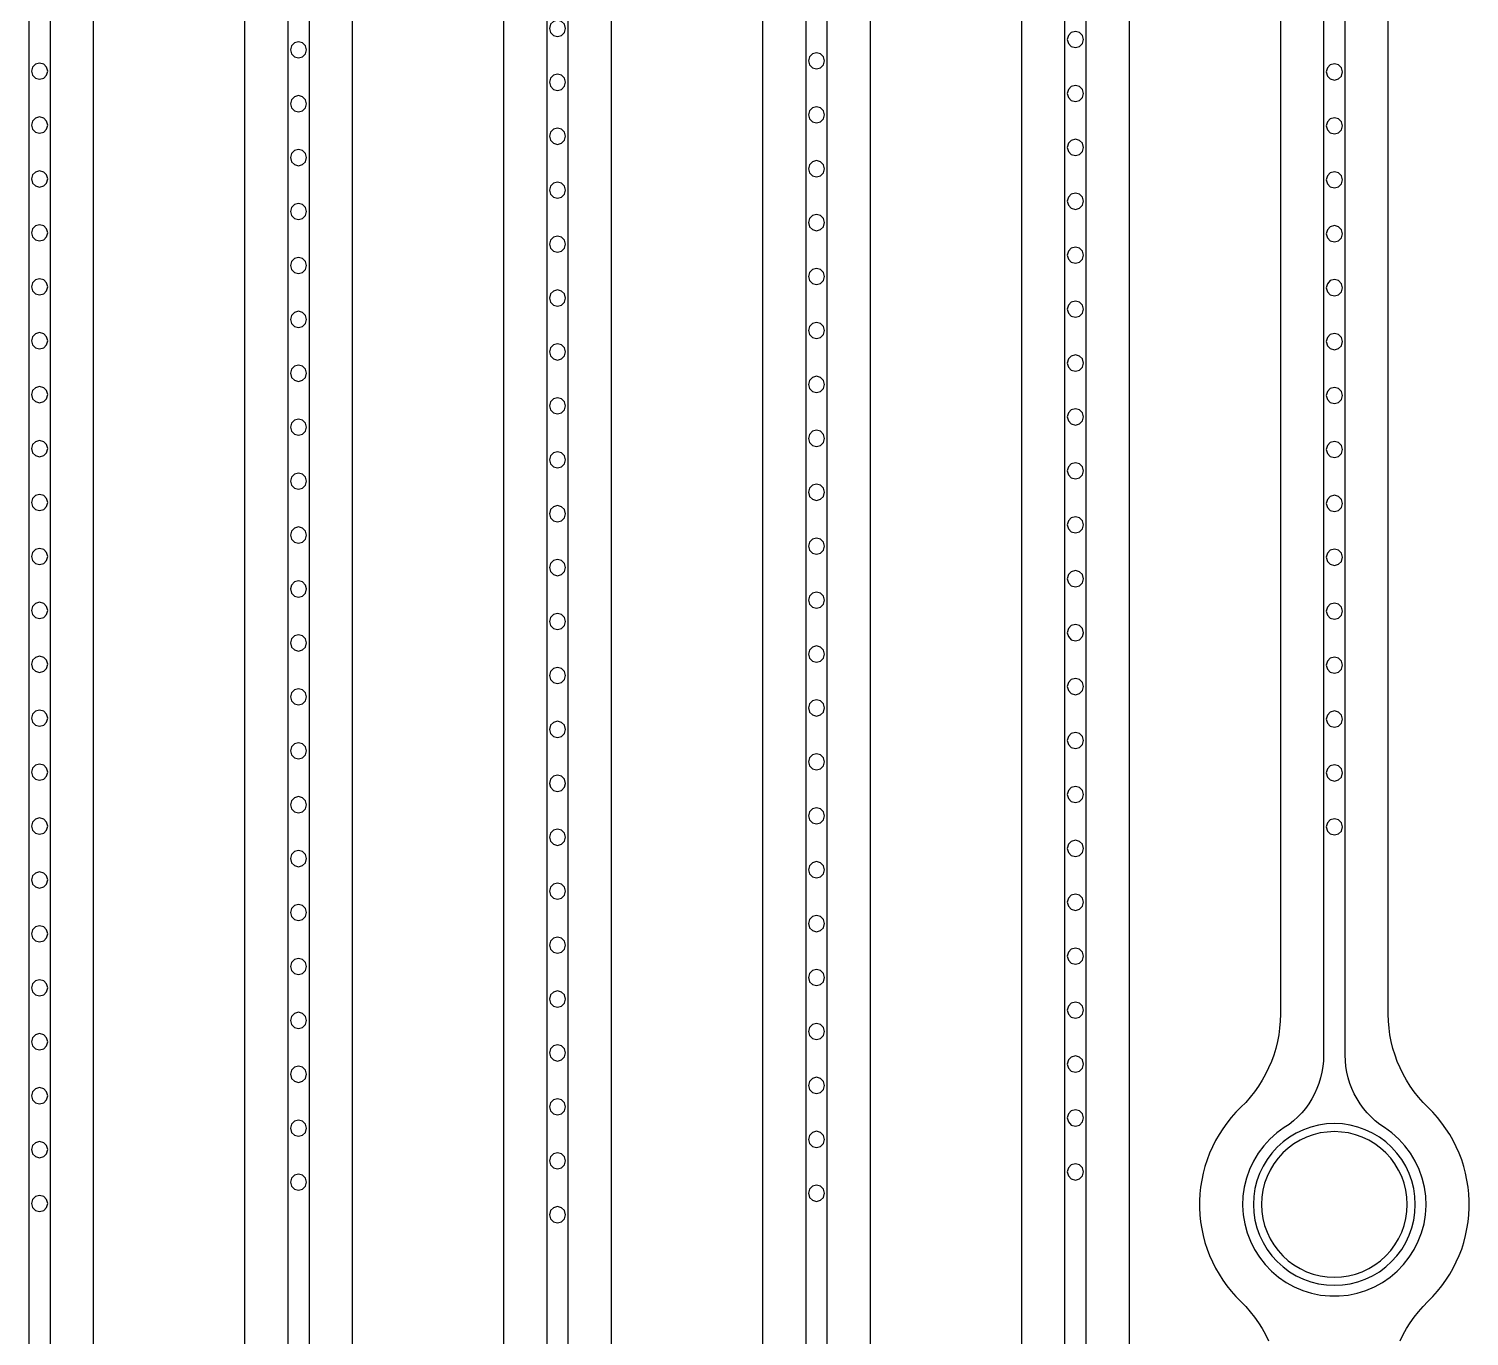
# Model space of a CAD drawing. Header units: metres. Extents: x -1805 to 1655, y -683 to 39617.
# Drawn here: x 652 to 785.5, y 3860.8 to 3982 of the extents above; entities that cross this region are included whole.
import ezdxf

# ---------------------------------------------------------------- set-up
doc = ezdxf.new("R2010")
doc.units = ezdxf.units.M
for name, color, linetype in [('Etching', 5, 'CONTINUOUS'), ('IONP', 7, 'CONTINUOUS'), ('Metal', 4, 'CONTINUOUS'), ('pad_etching', 1, 'CONTINUOUS'), ('PEDOT_SIROF', 6, 'CONTINUOUS')]:
    doc.layers.add(name, color=color, linetype=linetype)

msp = doc.modelspace()

# ---------------------------------------------------------------- linework, layer by layer
at = {"layer": 'Etching'}
for points in [[(658, 3255.74), (658, 9134.24)], [(672, 9134.24), (672, 3382.72)], [(682, 3382.72), (682, 9134.24)], [(696, 9134.24), (696, 3509.71)], [(706, 3509.71), (706, 9134.24)], [(720, 9134.24), (720, 3636.69)], [(730, 3636.69), (730, 9134.24)], [(744, 9134.24), (744, 3763.67)], [(754, 3763.67), (754, 9134.24)], [(768, 9134.24), (768, 3890.66), (767.98, 3890.02), (767.93, 3889.37), (767.85, 3888.74), (767.73, 3888.11), (767.57, 3887.48), (767.38, 3886.87), (767.17, 3886.26), (766.91, 3885.67), (766.63, 3885.09), (766.32, 3884.53), (765.97, 3883.99), (765.6, 3883.46), (765.2, 3882.96), (764.78, 3882.48), (764.33, 3882.02), (763.87, 3881.56), (763.44, 3881.07), (763.04, 3880.56), (762.66, 3880.04), (762.31, 3879.49), (761.99, 3878.93), (761.7, 3878.35), (761.43, 3877.76), (761.2, 3877.15), (761.01, 3876.53), (760.84, 3875.91), (760.71, 3875.27), (760.6, 3874.63), (760.54, 3873.99), (760.5, 3873.34), (760.5, 3872.69), (760.54, 3872.04), (760.6, 3871.4), (760.71, 3870.76), (760.84, 3870.12), (761.01, 3869.5), (761.2, 3868.88), (761.43, 3868.28), (761.7, 3867.68), (761.99, 3867.1), (762.31, 3866.54), (762.66, 3865.99), (763.04, 3865.47), (763.44, 3864.96), (763.87, 3864.48), (764.33, 3864.01), (764.78, 3863.56), (765.2, 3863.07), (765.6, 3862.57), (765.97, 3862.05), (766.32, 3861.5), (766.63, 3860.94), (766.91, 3860.36)], [(779.09, 3860.36), (779.37, 3860.94), (779.68, 3861.5), (780.03, 3862.05), (780.4, 3862.57), (780.8, 3863.07), (781.22, 3863.56), (781.67, 3864.01), (782.13, 3864.48), (782.56, 3864.96), (782.96, 3865.47), (783.34, 3865.99), (783.69, 3866.54), (784.01, 3867.1), (784.3, 3867.68), (784.57, 3868.28), (784.8, 3868.88), (784.99, 3869.5), (785.16, 3870.12), (785.29, 3870.76), (785.4, 3871.4), (785.46, 3872.04), (785.5, 3872.69), (785.5, 3873.34), (785.46, 3873.99), (785.4, 3874.63), (785.29, 3875.27), (785.16, 3875.91), (784.99, 3876.53), (784.8, 3877.15), (784.57, 3877.76), (784.3, 3878.35), (784.01, 3878.93), (783.69, 3879.49), (783.34, 3880.04), (782.96, 3880.56), (782.56, 3881.07), (782.13, 3881.56), (781.67, 3882.02), (781.22, 3882.48), (780.8, 3882.96), (780.4, 3883.46), (780.03, 3883.99), (779.68, 3884.53), (779.37, 3885.09), (779.09, 3885.67), (778.83, 3886.26), (778.62, 3886.87), (778.43, 3887.48), (778.27, 3888.11), (778.15, 3888.74), (778.07, 3889.37), (778.02, 3890.02), (778, 3890.66), (778, 9134.24)]]:
    msp.add_lwpolyline(points, dxfattribs=at)
at = {"layer": 'IONP'}
for points in [[(701.75, 3982.06), (701.65, 3982.44), (701.38, 3982.71), (701, 3982.81), (700.62, 3982.71), (700.35, 3982.44), (700.25, 3982.06), (700.35, 3981.69), (700.62, 3981.41), (701, 3981.31), (701.38, 3981.41), (701.65, 3981.69), (701.75, 3982.06)], [(749.75, 3981.03), (749.65, 3981.41), (749.38, 3981.68), (749, 3981.78), (748.62, 3981.68), (748.35, 3981.41), (748.25, 3981.03), (748.35, 3980.66), (748.62, 3980.38), (749, 3980.28), (749.38, 3980.38), (749.65, 3980.66), (749.75, 3981.03)], [(677.75, 3980.08), (677.65, 3980.45), (677.38, 3980.73), (677, 3980.83), (676.62, 3980.73), (676.35, 3980.45), (676.25, 3980.08), (676.35, 3979.7), (676.62, 3979.43), (677, 3979.33), (677.38, 3979.43), (677.65, 3979.7), (677.75, 3980.08)], [(725.75, 3979.05), (725.65, 3979.42), (725.38, 3979.7), (725, 3979.8), (724.62, 3979.7), (724.35, 3979.42), (724.25, 3979.05), (724.35, 3978.67), (724.62, 3978.4), (725, 3978.3), (725.38, 3978.4), (725.65, 3978.67), (725.75, 3979.05)], [(653.75, 3978.1), (653.65, 3978.47), (653.38, 3978.74), (653, 3978.85), (652.62, 3978.74), (652.35, 3978.47), (652.25, 3978.1), (652.35, 3977.72), (652.62, 3977.45), (653, 3977.35), (653.38, 3977.45), (653.65, 3977.72), (653.75, 3978.1)], [(773.75, 3978.02), (773.65, 3978.39), (773.38, 3978.67), (773, 3978.77), (772.62, 3978.67), (772.35, 3978.39), (772.25, 3978.02), (772.35, 3977.64), (772.62, 3977.37), (773, 3977.27), (773.38, 3977.37), (773.65, 3977.64), (773.75, 3978.02)], [(701.75, 3977.06), (701.65, 3977.44), (701.38, 3977.71), (701, 3977.81), (700.62, 3977.71), (700.35, 3977.44), (700.25, 3977.06), (700.35, 3976.69), (700.62, 3976.41), (701, 3976.31), (701.38, 3976.41), (701.65, 3976.69), (701.75, 3977.06)], [(677.75, 3975.08), (677.65, 3975.45), (677.38, 3975.73), (677, 3975.83), (676.62, 3975.73), (676.35, 3975.45), (676.25, 3975.08), (676.35, 3974.7), (676.62, 3974.43), (677, 3974.33), (677.38, 3974.43), (677.65, 3974.7), (677.75, 3975.08)], [(749.75, 3976.03), (749.65, 3976.41), (749.38, 3976.68), (749, 3976.78), (748.62, 3976.68), (748.35, 3976.41), (748.25, 3976.03), (748.35, 3975.66), (748.62, 3975.38), (749, 3975.28), (749.38, 3975.38), (749.65, 3975.66), (749.75, 3976.03)], [(725.75, 3974.05), (725.65, 3974.42), (725.38, 3974.7), (725, 3974.8), (724.62, 3974.7), (724.35, 3974.42), (724.25, 3974.05), (724.35, 3973.67), (724.62, 3973.4), (725, 3973.3), (725.38, 3973.4), (725.65, 3973.67), (725.75, 3974.05)], [(653.75, 3973.1), (653.65, 3973.47), (653.38, 3973.74), (653, 3973.85), (652.62, 3973.74), (652.35, 3973.47), (652.25, 3973.1), (652.35, 3972.72), (652.62, 3972.45), (653, 3972.35), (653.38, 3972.45), (653.65, 3972.72), (653.75, 3973.1)], [(773.75, 3973.02), (773.65, 3973.39), (773.38, 3973.67), (773, 3973.77), (772.62, 3973.67), (772.35, 3973.39), (772.25, 3973.02), (772.35, 3972.64), (772.62, 3972.37), (773, 3972.27), (773.38, 3972.37), (773.65, 3972.64), (773.75, 3973.02)], [(701.75, 3972.06), (701.65, 3972.44), (701.38, 3972.71), (701, 3972.81), (700.62, 3972.71), (700.35, 3972.44), (700.25, 3972.06), (700.35, 3971.69), (700.62, 3971.41), (701, 3971.31), (701.38, 3971.41), (701.65, 3971.69), (701.75, 3972.06)], [(749.75, 3971.03), (749.65, 3971.41), (749.38, 3971.68), (749, 3971.78), (748.62, 3971.68), (748.35, 3971.41), (748.25, 3971.03), (748.35, 3970.66), (748.62, 3970.38), (749, 3970.28), (749.38, 3970.38), (749.65, 3970.66), (749.75, 3971.03)], [(677.75, 3970.08), (677.65, 3970.45), (677.38, 3970.73), (677, 3970.83), (676.62, 3970.73), (676.35, 3970.45), (676.25, 3970.08), (676.35, 3969.7), (676.62, 3969.43), (677, 3969.33), (677.38, 3969.43), (677.65, 3969.7), (677.75, 3970.08)], [(653.75, 3968.1), (653.65, 3968.47), (653.38, 3968.74), (653, 3968.85), (652.62, 3968.74), (652.35, 3968.47), (652.25, 3968.1), (652.35, 3967.72), (652.62, 3967.45), (653, 3967.35), (653.38, 3967.45), (653.65, 3967.72), (653.75, 3968.1)], [(725.75, 3969.05), (725.65, 3969.42), (725.38, 3969.7), (725, 3969.8), (724.62, 3969.7), (724.35, 3969.42), (724.25, 3969.05), (724.35, 3968.67), (724.62, 3968.4), (725, 3968.3), (725.38, 3968.4), (725.65, 3968.67), (725.75, 3969.05)], [(701.75, 3967.06), (701.65, 3967.44), (701.38, 3967.71), (701, 3967.81), (700.62, 3967.71), (700.35, 3967.44), (700.25, 3967.06), (700.35, 3966.69), (700.62, 3966.41), (701, 3966.31), (701.38, 3966.41), (701.65, 3966.69), (701.75, 3967.06)], [(773.75, 3968.02), (773.65, 3968.39), (773.38, 3968.67), (773, 3968.77), (772.62, 3968.67), (772.35, 3968.39), (772.25, 3968.02), (772.35, 3967.64), (772.62, 3967.37), (773, 3967.27), (773.38, 3967.37), (773.65, 3967.64), (773.75, 3968.02)], [(749.75, 3966.03), (749.65, 3966.41), (749.38, 3966.68), (749, 3966.78), (748.62, 3966.68), (748.35, 3966.41), (748.25, 3966.03), (748.35, 3965.66), (748.62, 3965.38), (749, 3965.28), (749.38, 3965.38), (749.65, 3965.66), (749.75, 3966.03)], [(677.75, 3965.08), (677.65, 3965.45), (677.38, 3965.73), (677, 3965.83), (676.62, 3965.73), (676.35, 3965.45), (676.25, 3965.08), (676.35, 3964.7), (676.62, 3964.43), (677, 3964.33), (677.38, 3964.43), (677.65, 3964.7), (677.75, 3965.08)], [(653.75, 3963.1), (653.65, 3963.47), (653.38, 3963.74), (653, 3963.85), (652.62, 3963.74), (652.35, 3963.47), (652.25, 3963.1), (652.35, 3962.72), (652.62, 3962.45), (653, 3962.35), (653.38, 3962.45), (653.65, 3962.72), (653.75, 3963.1)], [(725.75, 3964.05), (725.65, 3964.42), (725.38, 3964.7), (725, 3964.8), (724.62, 3964.7), (724.35, 3964.42), (724.25, 3964.05), (724.35, 3963.67), (724.62, 3963.4), (725, 3963.3), (725.38, 3963.4), (725.65, 3963.67), (725.75, 3964.05)], [(773.75, 3963.02), (773.65, 3963.39), (773.38, 3963.67), (773, 3963.77), (772.62, 3963.67), (772.35, 3963.39), (772.25, 3963.02), (772.35, 3962.64), (772.62, 3962.37), (773, 3962.27), (773.38, 3962.37), (773.65, 3962.64), (773.75, 3963.02)], [(701.75, 3962.06), (701.65, 3962.44), (701.38, 3962.71), (701, 3962.81), (700.62, 3962.71), (700.35, 3962.44), (700.25, 3962.06), (700.35, 3961.69), (700.62, 3961.41), (701, 3961.31), (701.38, 3961.41), (701.65, 3961.69), (701.75, 3962.06)], [(677.75, 3960.08), (677.65, 3960.45), (677.38, 3960.73), (677, 3960.83), (676.62, 3960.73), (676.35, 3960.45), (676.25, 3960.08), (676.35, 3959.7), (676.62, 3959.43), (677, 3959.33), (677.38, 3959.43), (677.65, 3959.7), (677.75, 3960.08)], [(749.75, 3961.03), (749.65, 3961.41), (749.38, 3961.68), (749, 3961.78), (748.62, 3961.68), (748.35, 3961.41), (748.25, 3961.03), (748.35, 3960.66), (748.62, 3960.38), (749, 3960.28), (749.38, 3960.38), (749.65, 3960.66), (749.75, 3961.03)], [(725.75, 3959.05), (725.65, 3959.42), (725.38, 3959.7), (725, 3959.8), (724.62, 3959.7), (724.35, 3959.42), (724.25, 3959.05), (724.35, 3958.67), (724.62, 3958.4), (725, 3958.3), (725.38, 3958.4), (725.65, 3958.67), (725.75, 3959.05)], [(653.75, 3958.1), (653.65, 3958.47), (653.38, 3958.74), (653, 3958.85), (652.62, 3958.74), (652.35, 3958.47), (652.25, 3958.1), (652.35, 3957.72), (652.62, 3957.45), (653, 3957.35), (653.38, 3957.45), (653.65, 3957.72), (653.75, 3958.1)], [(773.75, 3958.02), (773.65, 3958.39), (773.38, 3958.67), (773, 3958.77), (772.62, 3958.67), (772.35, 3958.39), (772.25, 3958.02), (772.35, 3957.64), (772.62, 3957.37), (773, 3957.27), (773.38, 3957.37), (773.65, 3957.64), (773.75, 3958.02)], [(701.75, 3957.06), (701.65, 3957.44), (701.38, 3957.71), (701, 3957.81), (700.62, 3957.71), (700.35, 3957.44), (700.25, 3957.06), (700.35, 3956.69), (700.62, 3956.41), (701, 3956.31), (701.38, 3956.41), (701.65, 3956.69), (701.75, 3957.06)], [(677.75, 3955.08), (677.65, 3955.45), (677.38, 3955.73), (677, 3955.83), (676.62, 3955.73), (676.35, 3955.45), (676.25, 3955.08), (676.35, 3954.7), (676.62, 3954.43), (677, 3954.33), (677.38, 3954.43), (677.65, 3954.7), (677.75, 3955.08)], [(749.75, 3956.03), (749.65, 3956.41), (749.38, 3956.68), (749, 3956.78), (748.62, 3956.68), (748.35, 3956.41), (748.25, 3956.03), (748.35, 3955.66), (748.62, 3955.38), (749, 3955.28), (749.38, 3955.38), (749.65, 3955.66), (749.75, 3956.03)], [(725.75, 3954.05), (725.65, 3954.42), (725.38, 3954.7), (725, 3954.8), (724.62, 3954.7), (724.35, 3954.42), (724.25, 3954.05), (724.35, 3953.67), (724.62, 3953.4), (725, 3953.3), (725.38, 3953.4), (725.65, 3953.67), (725.75, 3954.05)], [(653.75, 3953.1), (653.65, 3953.47), (653.38, 3953.74), (653, 3953.85), (652.62, 3953.74), (652.35, 3953.47), (652.25, 3953.1), (652.35, 3952.72), (652.62, 3952.45), (653, 3952.35), (653.38, 3952.45), (653.65, 3952.72), (653.75, 3953.1)], [(701.75, 3952.06), (701.65, 3952.44), (701.38, 3952.71), (701, 3952.81), (700.62, 3952.71), (700.35, 3952.44), (700.25, 3952.06), (700.35, 3951.69), (700.62, 3951.41), (701, 3951.31), (701.38, 3951.41), (701.65, 3951.69), (701.75, 3952.06)], [(773.75, 3953.02), (773.65, 3953.39), (773.38, 3953.67), (773, 3953.77), (772.62, 3953.67), (772.35, 3953.39), (772.25, 3953.02), (772.35, 3952.64), (772.62, 3952.37), (773, 3952.27), (773.38, 3952.37), (773.65, 3952.64), (773.75, 3953.02)], [(749.75, 3951.03), (749.65, 3951.41), (749.38, 3951.68), (749, 3951.78), (748.62, 3951.68), (748.35, 3951.41), (748.25, 3951.03), (748.35, 3950.66), (748.62, 3950.38), (749, 3950.28), (749.38, 3950.38), (749.65, 3950.66), (749.75, 3951.03)], [(677.75, 3950.08), (677.65, 3950.45), (677.38, 3950.73), (677, 3950.83), (676.62, 3950.73), (676.35, 3950.45), (676.25, 3950.08), (676.35, 3949.7), (676.62, 3949.43), (677, 3949.33), (677.38, 3949.43), (677.65, 3949.7), (677.75, 3950.08)], [(653.75, 3948.1), (653.65, 3948.47), (653.38, 3948.74), (653, 3948.85), (652.62, 3948.74), (652.35, 3948.47), (652.25, 3948.1), (652.35, 3947.72), (652.62, 3947.45), (653, 3947.35), (653.38, 3947.45), (653.65, 3947.72), (653.75, 3948.1)], [(725.75, 3949.05), (725.65, 3949.42), (725.38, 3949.7), (725, 3949.8), (724.62, 3949.7), (724.35, 3949.42), (724.25, 3949.05), (724.35, 3948.67), (724.62, 3948.4), (725, 3948.3), (725.38, 3948.4), (725.65, 3948.67), (725.75, 3949.05)], [(701.75, 3947.06), (701.65, 3947.44), (701.38, 3947.71), (701, 3947.81), (700.62, 3947.71), (700.35, 3947.44), (700.25, 3947.06), (700.35, 3946.69), (700.62, 3946.41), (701, 3946.31), (701.38, 3946.41), (701.65, 3946.69), (701.75, 3947.06)], [(773.75, 3948.02), (773.65, 3948.39), (773.38, 3948.67), (773, 3948.77), (772.62, 3948.67), (772.35, 3948.39), (772.25, 3948.02), (772.35, 3947.64), (772.62, 3947.37), (773, 3947.27), (773.38, 3947.37), (773.65, 3947.64), (773.75, 3948.02)], [(749.75, 3946.03), (749.65, 3946.41), (749.38, 3946.68), (749, 3946.78), (748.62, 3946.68), (748.35, 3946.41), (748.25, 3946.03), (748.35, 3945.66), (748.62, 3945.38), (749, 3945.28), (749.38, 3945.38), (749.65, 3945.66), (749.75, 3946.03)], [(677.75, 3945.08), (677.65, 3945.45), (677.38, 3945.73), (677, 3945.83), (676.62, 3945.73), (676.35, 3945.45), (676.25, 3945.08), (676.35, 3944.7), (676.62, 3944.43), (677, 3944.33), (677.38, 3944.43), (677.65, 3944.7), (677.75, 3945.08)], [(653.75, 3943.1), (653.65, 3943.47), (653.38, 3943.74), (653, 3943.85), (652.62, 3943.74), (652.35, 3943.47), (652.25, 3943.1), (652.35, 3942.72), (652.62, 3942.45), (653, 3942.35), (653.38, 3942.45), (653.65, 3942.72), (653.75, 3943.1)], [(725.75, 3944.05), (725.65, 3944.42), (725.38, 3944.7), (725, 3944.8), (724.62, 3944.7), (724.35, 3944.42), (724.25, 3944.05), (724.35, 3943.67), (724.62, 3943.4), (725, 3943.3), (725.38, 3943.4), (725.65, 3943.67), (725.75, 3944.05)], [(773.75, 3943.02), (773.65, 3943.39), (773.38, 3943.67), (773, 3943.77), (772.62, 3943.67), (772.35, 3943.39), (772.25, 3943.02), (772.35, 3942.64), (772.62, 3942.37), (773, 3942.27), (773.38, 3942.37), (773.65, 3942.64), (773.75, 3943.02)], [(701.75, 3942.06), (701.65, 3942.44), (701.38, 3942.71), (701, 3942.81), (700.62, 3942.71), (700.35, 3942.44), (700.25, 3942.06), (700.35, 3941.69), (700.62, 3941.41), (701, 3941.31), (701.38, 3941.41), (701.65, 3941.69), (701.75, 3942.06)], [(677.75, 3940.08), (677.65, 3940.45), (677.38, 3940.73), (677, 3940.83), (676.62, 3940.73), (676.35, 3940.45), (676.25, 3940.08), (676.35, 3939.7), (676.62, 3939.43), (677, 3939.33), (677.38, 3939.43), (677.65, 3939.7), (677.75, 3940.08)], [(749.75, 3941.03), (749.65, 3941.41), (749.38, 3941.68), (749, 3941.78), (748.62, 3941.68), (748.35, 3941.41), (748.25, 3941.03), (748.35, 3940.66), (748.62, 3940.38), (749, 3940.28), (749.38, 3940.38), (749.65, 3940.66), (749.75, 3941.03)], [(725.75, 3939.05), (725.65, 3939.42), (725.38, 3939.7), (725, 3939.8), (724.62, 3939.7), (724.35, 3939.42), (724.25, 3939.05), (724.35, 3938.67), (724.62, 3938.4), (725, 3938.3), (725.38, 3938.4), (725.65, 3938.67), (725.75, 3939.05)], [(653.75, 3938.1), (653.65, 3938.47), (653.38, 3938.74), (653, 3938.85), (652.62, 3938.74), (652.35, 3938.47), (652.25, 3938.1), (652.35, 3937.72), (652.62, 3937.45), (653, 3937.35), (653.38, 3937.45), (653.65, 3937.72), (653.75, 3938.1)], [(773.75, 3938.02), (773.65, 3938.39), (773.38, 3938.67), (773, 3938.77), (772.62, 3938.67), (772.35, 3938.39), (772.25, 3938.02), (772.35, 3937.64), (772.62, 3937.37), (773, 3937.27), (773.38, 3937.37), (773.65, 3937.64), (773.75, 3938.02)], [(701.75, 3937.06), (701.65, 3937.44), (701.38, 3937.71), (701, 3937.81), (700.62, 3937.71), (700.35, 3937.44), (700.25, 3937.06), (700.35, 3936.69), (700.62, 3936.41), (701, 3936.31), (701.38, 3936.41), (701.65, 3936.69), (701.75, 3937.06)], [(677.75, 3935.08), (677.65, 3935.45), (677.38, 3935.73), (677, 3935.83), (676.62, 3935.73), (676.35, 3935.45), (676.25, 3935.08), (676.35, 3934.7), (676.62, 3934.43), (677, 3934.33), (677.38, 3934.43), (677.65, 3934.7), (677.75, 3935.08)], [(749.75, 3936.03), (749.65, 3936.41), (749.38, 3936.68), (749, 3936.78), (748.62, 3936.68), (748.35, 3936.41), (748.25, 3936.03), (748.35, 3935.66), (748.62, 3935.38), (749, 3935.28), (749.38, 3935.38), (749.65, 3935.66), (749.75, 3936.03)], [(725.75, 3934.05), (725.65, 3934.42), (725.38, 3934.7), (725, 3934.8), (724.62, 3934.7), (724.35, 3934.42), (724.25, 3934.05), (724.35, 3933.67), (724.62, 3933.4), (725, 3933.3), (725.38, 3933.4), (725.65, 3933.67), (725.75, 3934.05)], [(653.75, 3933.1), (653.65, 3933.47), (653.38, 3933.74), (653, 3933.85), (652.62, 3933.74), (652.35, 3933.47), (652.25, 3933.1), (652.35, 3932.72), (652.62, 3932.45), (653, 3932.35), (653.38, 3932.45), (653.65, 3932.72), (653.75, 3933.1)], [(701.75, 3932.06), (701.65, 3932.44), (701.38, 3932.71), (701, 3932.81), (700.62, 3932.71), (700.35, 3932.44), (700.25, 3932.06), (700.35, 3931.69), (700.62, 3931.41), (701, 3931.31), (701.38, 3931.41), (701.65, 3931.69), (701.75, 3932.06)], [(773.75, 3933.02), (773.65, 3933.39), (773.38, 3933.67), (773, 3933.77), (772.62, 3933.67), (772.35, 3933.39), (772.25, 3933.02), (772.35, 3932.64), (772.62, 3932.37), (773, 3932.27), (773.38, 3932.37), (773.65, 3932.64), (773.75, 3933.02)], [(749.75, 3931.03), (749.65, 3931.41), (749.38, 3931.68), (749, 3931.78), (748.62, 3931.68), (748.35, 3931.41), (748.25, 3931.03), (748.35, 3930.66), (748.62, 3930.38), (749, 3930.28), (749.38, 3930.38), (749.65, 3930.66), (749.75, 3931.03)], [(677.75, 3930.08), (677.65, 3930.45), (677.38, 3930.73), (677, 3930.83), (676.62, 3930.73), (676.35, 3930.45), (676.25, 3930.08), (676.35, 3929.7), (676.62, 3929.43), (677, 3929.33), (677.38, 3929.43), (677.65, 3929.7), (677.75, 3930.08)], [(653.75, 3928.1), (653.65, 3928.47), (653.38, 3928.74), (653, 3928.85), (652.62, 3928.74), (652.35, 3928.47), (652.25, 3928.1), (652.35, 3927.72), (652.62, 3927.45), (653, 3927.35), (653.38, 3927.45), (653.65, 3927.72), (653.75, 3928.1)], [(725.75, 3929.05), (725.65, 3929.42), (725.38, 3929.7), (725, 3929.8), (724.62, 3929.7), (724.35, 3929.42), (724.25, 3929.05), (724.35, 3928.67), (724.62, 3928.4), (725, 3928.3), (725.38, 3928.4), (725.65, 3928.67), (725.75, 3929.05)], [(701.75, 3927.06), (701.65, 3927.44), (701.38, 3927.71), (701, 3927.81), (700.62, 3927.71), (700.35, 3927.44), (700.25, 3927.06), (700.35, 3926.69), (700.62, 3926.41), (701, 3926.31), (701.38, 3926.41), (701.65, 3926.69), (701.75, 3927.06)], [(773.75, 3928.02), (773.65, 3928.39), (773.38, 3928.67), (773, 3928.77), (772.62, 3928.67), (772.35, 3928.39), (772.25, 3928.02), (772.35, 3927.64), (772.62, 3927.37), (773, 3927.27), (773.38, 3927.37), (773.65, 3927.64), (773.75, 3928.02)], [(749.75, 3926.03), (749.65, 3926.41), (749.38, 3926.68), (749, 3926.78), (748.62, 3926.68), (748.35, 3926.41), (748.25, 3926.03), (748.35, 3925.66), (748.62, 3925.38), (749, 3925.28), (749.38, 3925.38), (749.65, 3925.66), (749.75, 3926.03)], [(677.75, 3925.08), (677.65, 3925.45), (677.38, 3925.73), (677, 3925.83), (676.62, 3925.73), (676.35, 3925.45), (676.25, 3925.08), (676.35, 3924.7), (676.62, 3924.43), (677, 3924.33), (677.38, 3924.43), (677.65, 3924.7), (677.75, 3925.08)], [(725.75, 3924.05), (725.65, 3924.42), (725.38, 3924.7), (725, 3924.8), (724.62, 3924.7), (724.35, 3924.42), (724.25, 3924.05), (724.35, 3923.67), (724.62, 3923.4), (725, 3923.3), (725.38, 3923.4), (725.65, 3923.67), (725.75, 3924.05)], [(653.75, 3923.1), (653.65, 3923.47), (653.38, 3923.74), (653, 3923.85), (652.62, 3923.74), (652.35, 3923.47), (652.25, 3923.1), (652.35, 3922.72), (652.62, 3922.45), (653, 3922.35), (653.38, 3922.45), (653.65, 3922.72), (653.75, 3923.1)], [(773.75, 3923.02), (773.65, 3923.39), (773.38, 3923.67), (773, 3923.77), (772.62, 3923.67), (772.35, 3923.39), (772.25, 3923.02), (772.35, 3922.64), (772.62, 3922.37), (773, 3922.27), (773.38, 3922.37), (773.65, 3922.64), (773.75, 3923.02)], [(701.75, 3922.06), (701.65, 3922.44), (701.38, 3922.71), (701, 3922.81), (700.62, 3922.71), (700.35, 3922.44), (700.25, 3922.06), (700.35, 3921.69), (700.62, 3921.41), (701, 3921.31), (701.38, 3921.41), (701.65, 3921.69), (701.75, 3922.06)], [(677.75, 3920.08), (677.65, 3920.45), (677.38, 3920.73), (677, 3920.83), (676.62, 3920.73), (676.35, 3920.45), (676.25, 3920.08), (676.35, 3919.7), (676.62, 3919.43), (677, 3919.33), (677.38, 3919.43), (677.65, 3919.7), (677.75, 3920.08)], [(749.75, 3921.03), (749.65, 3921.41), (749.38, 3921.68), (749, 3921.78), (748.62, 3921.68), (748.35, 3921.41), (748.25, 3921.03), (748.35, 3920.66), (748.62, 3920.38), (749, 3920.28), (749.38, 3920.38), (749.65, 3920.66), (749.75, 3921.03)], [(725.75, 3919.05), (725.65, 3919.42), (725.38, 3919.7), (725, 3919.8), (724.62, 3919.7), (724.35, 3919.42), (724.25, 3919.05), (724.35, 3918.67), (724.62, 3918.4), (725, 3918.3), (725.38, 3918.4), (725.65, 3918.67), (725.75, 3919.05)], [(653.75, 3918.1), (653.65, 3918.47), (653.38, 3918.74), (653, 3918.85), (652.62, 3918.74), (652.35, 3918.47), (652.25, 3918.1), (652.35, 3917.72), (652.62, 3917.45), (653, 3917.35), (653.38, 3917.45), (653.65, 3917.72), (653.75, 3918.1)], [(773.75, 3918.02), (773.65, 3918.39), (773.38, 3918.67), (773, 3918.77), (772.62, 3918.67), (772.35, 3918.39), (772.25, 3918.02), (772.35, 3917.64), (772.62, 3917.37), (773, 3917.27), (773.38, 3917.37), (773.65, 3917.64), (773.75, 3918.02)], [(701.75, 3917.06), (701.65, 3917.44), (701.38, 3917.71), (701, 3917.81), (700.62, 3917.71), (700.35, 3917.44), (700.25, 3917.06), (700.35, 3916.69), (700.62, 3916.41), (701, 3916.31), (701.38, 3916.41), (701.65, 3916.69), (701.75, 3917.06)], [(749.75, 3916.03), (749.65, 3916.41), (749.38, 3916.68), (749, 3916.78), (748.62, 3916.68), (748.35, 3916.41), (748.25, 3916.03), (748.35, 3915.66), (748.62, 3915.38), (749, 3915.28), (749.38, 3915.38), (749.65, 3915.66), (749.75, 3916.03)], [(677.75, 3915.08), (677.65, 3915.45), (677.38, 3915.73), (677, 3915.83), (676.62, 3915.73), (676.35, 3915.45), (676.25, 3915.08), (676.35, 3914.7), (676.62, 3914.43), (677, 3914.33), (677.38, 3914.43), (677.65, 3914.7), (677.75, 3915.08)], [(725.75, 3914.05), (725.65, 3914.42), (725.38, 3914.7), (725, 3914.8), (724.62, 3914.7), (724.35, 3914.42), (724.25, 3914.05), (724.35, 3913.67), (724.62, 3913.4), (725, 3913.3), (725.38, 3913.4), (725.65, 3913.67), (725.75, 3914.05)], [(653.75, 3913.1), (653.65, 3913.47), (653.38, 3913.74), (653, 3913.85), (652.62, 3913.74), (652.35, 3913.47), (652.25, 3913.1), (652.35, 3912.72), (652.62, 3912.45), (653, 3912.35), (653.38, 3912.45), (653.65, 3912.72), (653.75, 3913.1)], [(701.75, 3912.06), (701.65, 3912.44), (701.38, 3912.71), (701, 3912.81), (700.62, 3912.71), (700.35, 3912.44), (700.25, 3912.06), (700.35, 3911.69), (700.62, 3911.41), (701, 3911.31), (701.38, 3911.41), (701.65, 3911.69), (701.75, 3912.06)], [(773.75, 3913.02), (773.65, 3913.39), (773.38, 3913.67), (773, 3913.77), (772.62, 3913.67), (772.35, 3913.39), (772.25, 3913.02), (772.35, 3912.64), (772.62, 3912.37), (773, 3912.27), (773.38, 3912.37), (773.65, 3912.64), (773.75, 3913.02)], [(749.75, 3911.03), (749.65, 3911.41), (749.38, 3911.68), (749, 3911.78), (748.62, 3911.68), (748.35, 3911.41), (748.25, 3911.03), (748.35, 3910.66), (748.62, 3910.38), (749, 3910.28), (749.38, 3910.38), (749.65, 3910.66), (749.75, 3911.03)], [(677.75, 3910.08), (677.65, 3910.45), (677.38, 3910.73), (677, 3910.83), (676.62, 3910.73), (676.35, 3910.45), (676.25, 3910.08), (676.35, 3909.7), (676.62, 3909.43), (677, 3909.33), (677.38, 3909.43), (677.65, 3909.7), (677.75, 3910.08)], [(653.75, 3908.1), (653.65, 3908.47), (653.38, 3908.74), (653, 3908.85), (652.62, 3908.74), (652.35, 3908.47), (652.25, 3908.1), (652.35, 3907.72), (652.62, 3907.45), (653, 3907.35), (653.38, 3907.45), (653.65, 3907.72), (653.75, 3908.1)], [(725.75, 3909.05), (725.65, 3909.42), (725.38, 3909.7), (725, 3909.8), (724.62, 3909.7), (724.35, 3909.42), (724.25, 3909.05), (724.35, 3908.67), (724.62, 3908.4), (725, 3908.3), (725.38, 3908.4), (725.65, 3908.67), (725.75, 3909.05)], [(773.75, 3908.02), (773.65, 3908.39), (773.38, 3908.67), (773, 3908.77), (772.62, 3908.67), (772.35, 3908.39), (772.25, 3908.02), (772.35, 3907.64), (772.62, 3907.37), (773, 3907.27), (773.38, 3907.37), (773.65, 3907.64), (773.75, 3908.02)], [(701.75, 3907.06), (701.65, 3907.44), (701.38, 3907.71), (701, 3907.81), (700.62, 3907.71), (700.35, 3907.44), (700.25, 3907.06), (700.35, 3906.69), (700.62, 3906.41), (701, 3906.31), (701.38, 3906.41), (701.65, 3906.69), (701.75, 3907.06)], [(749.75, 3906.03), (749.65, 3906.41), (749.38, 3906.68), (749, 3906.78), (748.62, 3906.68), (748.35, 3906.41), (748.25, 3906.03), (748.35, 3905.66), (748.62, 3905.38), (749, 3905.28), (749.38, 3905.38), (749.65, 3905.66), (749.75, 3906.03)], [(677.75, 3905.08), (677.65, 3905.45), (677.38, 3905.73), (677, 3905.83), (676.62, 3905.73), (676.35, 3905.45), (676.25, 3905.08), (676.35, 3904.7), (676.62, 3904.43), (677, 3904.33), (677.38, 3904.43), (677.65, 3904.7), (677.75, 3905.08)], [(725.75, 3904.05), (725.65, 3904.42), (725.38, 3904.7), (725, 3904.8), (724.62, 3904.7), (724.35, 3904.42), (724.25, 3904.05), (724.35, 3903.67), (724.62, 3903.4), (725, 3903.3), (725.38, 3903.4), (725.65, 3903.67), (725.75, 3904.05)], [(653.75, 3903.1), (653.65, 3903.47), (653.38, 3903.74), (653, 3903.85), (652.62, 3903.74), (652.35, 3903.47), (652.25, 3903.1), (652.35, 3902.72), (652.62, 3902.45), (653, 3902.35), (653.38, 3902.45), (653.65, 3902.72), (653.75, 3903.1)], [(701.75, 3902.06), (701.65, 3902.44), (701.38, 3902.71), (701, 3902.81), (700.62, 3902.71), (700.35, 3902.44), (700.25, 3902.06), (700.35, 3901.69), (700.62, 3901.41), (701, 3901.31), (701.38, 3901.41), (701.65, 3901.69), (701.75, 3902.06)], [(677.75, 3900.08), (677.65, 3900.45), (677.38, 3900.73), (677, 3900.83), (676.62, 3900.73), (676.35, 3900.45), (676.25, 3900.08), (676.35, 3899.7), (676.62, 3899.43), (677, 3899.33), (677.38, 3899.43), (677.65, 3899.7), (677.75, 3900.08)], [(749.75, 3901.03), (749.65, 3901.41), (749.38, 3901.68), (749, 3901.78), (748.62, 3901.68), (748.35, 3901.41), (748.25, 3901.03), (748.35, 3900.66), (748.62, 3900.38), (749, 3900.28), (749.38, 3900.38), (749.65, 3900.66), (749.75, 3901.03)], [(725.75, 3899.05), (725.65, 3899.42), (725.38, 3899.7), (725, 3899.8), (724.62, 3899.7), (724.35, 3899.42), (724.25, 3899.05), (724.35, 3898.67), (724.62, 3898.4), (725, 3898.3), (725.38, 3898.4), (725.65, 3898.67), (725.75, 3899.05)], [(653.75, 3898.1), (653.65, 3898.47), (653.38, 3898.74), (653, 3898.85), (652.62, 3898.74), (652.35, 3898.47), (652.25, 3898.1), (652.35, 3897.72), (652.62, 3897.45), (653, 3897.35), (653.38, 3897.45), (653.65, 3897.72), (653.75, 3898.1)], [(701.75, 3897.06), (701.65, 3897.44), (701.38, 3897.71), (701, 3897.81), (700.62, 3897.71), (700.35, 3897.44), (700.25, 3897.06), (700.35, 3896.69), (700.62, 3896.41), (701, 3896.31), (701.38, 3896.41), (701.65, 3896.69), (701.75, 3897.06)], [(749.75, 3896.03), (749.65, 3896.41), (749.38, 3896.68), (749, 3896.78), (748.62, 3896.68), (748.35, 3896.41), (748.25, 3896.03), (748.35, 3895.66), (748.62, 3895.38), (749, 3895.28), (749.38, 3895.38), (749.65, 3895.66), (749.75, 3896.03)], [(677.75, 3895.08), (677.65, 3895.45), (677.38, 3895.73), (677, 3895.83), (676.62, 3895.73), (676.35, 3895.45), (676.25, 3895.08), (676.35, 3894.7), (676.62, 3894.43), (677, 3894.33), (677.38, 3894.43), (677.65, 3894.7), (677.75, 3895.08)], [(725.75, 3894.05), (725.65, 3894.42), (725.38, 3894.7), (725, 3894.8), (724.62, 3894.7), (724.35, 3894.42), (724.25, 3894.05), (724.35, 3893.67), (724.62, 3893.4), (725, 3893.3), (725.38, 3893.4), (725.65, 3893.67), (725.75, 3894.05)], [(653.75, 3893.1), (653.65, 3893.47), (653.38, 3893.74), (653, 3893.85), (652.62, 3893.74), (652.35, 3893.47), (652.25, 3893.1), (652.35, 3892.72), (652.62, 3892.45), (653, 3892.35), (653.38, 3892.45), (653.65, 3892.72), (653.75, 3893.1)], [(701.75, 3892.06), (701.65, 3892.44), (701.38, 3892.71), (701, 3892.81), (700.62, 3892.71), (700.35, 3892.44), (700.25, 3892.06), (700.35, 3891.69), (700.62, 3891.41), (701, 3891.31), (701.38, 3891.41), (701.65, 3891.69), (701.75, 3892.06)], [(749.75, 3891.03), (749.65, 3891.41), (749.38, 3891.68), (749, 3891.78), (748.62, 3891.68), (748.35, 3891.41), (748.25, 3891.03), (748.35, 3890.66), (748.62, 3890.38), (749, 3890.28), (749.38, 3890.38), (749.65, 3890.66), (749.75, 3891.03)], [(677.75, 3890.08), (677.65, 3890.45), (677.38, 3890.73), (677, 3890.83), (676.62, 3890.73), (676.35, 3890.45), (676.25, 3890.08), (676.35, 3889.7), (676.62, 3889.43), (677, 3889.33), (677.38, 3889.43), (677.65, 3889.7), (677.75, 3890.08)], [(653.75, 3888.1), (653.65, 3888.47), (653.38, 3888.74), (653, 3888.85), (652.62, 3888.74), (652.35, 3888.47), (652.25, 3888.1), (652.35, 3887.72), (652.62, 3887.45), (653, 3887.35), (653.38, 3887.45), (653.65, 3887.72), (653.75, 3888.1)], [(725.75, 3889.05), (725.65, 3889.42), (725.38, 3889.7), (725, 3889.8), (724.62, 3889.7), (724.35, 3889.42), (724.25, 3889.05), (724.35, 3888.67), (724.62, 3888.4), (725, 3888.3), (725.38, 3888.4), (725.65, 3888.67), (725.75, 3889.05)], [(701.75, 3887.06), (701.65, 3887.44), (701.38, 3887.71), (701, 3887.81), (700.62, 3887.71), (700.35, 3887.44), (700.25, 3887.06), (700.35, 3886.69), (700.62, 3886.41), (701, 3886.31), (701.38, 3886.41), (701.65, 3886.69), (701.75, 3887.06)], [(749.75, 3886.03), (749.65, 3886.41), (749.38, 3886.68), (749, 3886.78), (748.62, 3886.68), (748.35, 3886.41), (748.25, 3886.03), (748.35, 3885.66), (748.62, 3885.38), (749, 3885.28), (749.38, 3885.38), (749.65, 3885.66), (749.75, 3886.03)], [(677.75, 3885.08), (677.65, 3885.45), (677.38, 3885.73), (677, 3885.83), (676.62, 3885.73), (676.35, 3885.45), (676.25, 3885.08), (676.35, 3884.7), (676.62, 3884.43), (677, 3884.33), (677.38, 3884.43), (677.65, 3884.7), (677.75, 3885.08)], [(725.75, 3884.05), (725.65, 3884.42), (725.38, 3884.7), (725, 3884.8), (724.62, 3884.7), (724.35, 3884.42), (724.25, 3884.05), (724.35, 3883.67), (724.62, 3883.4), (725, 3883.3), (725.38, 3883.4), (725.65, 3883.67), (725.75, 3884.05)], [(653.75, 3883.1), (653.65, 3883.47), (653.38, 3883.74), (653, 3883.85), (652.62, 3883.74), (652.35, 3883.47), (652.25, 3883.1), (652.35, 3882.72), (652.62, 3882.45), (653, 3882.35), (653.38, 3882.45), (653.65, 3882.72), (653.75, 3883.1)], [(701.75, 3882.06), (701.65, 3882.44), (701.38, 3882.71), (701, 3882.81), (700.62, 3882.71), (700.35, 3882.44), (700.25, 3882.06), (700.35, 3881.69), (700.62, 3881.41), (701, 3881.31), (701.38, 3881.41), (701.65, 3881.69), (701.75, 3882.06)], [(677.75, 3880.08), (677.65, 3880.45), (677.38, 3880.73), (677, 3880.83), (676.62, 3880.73), (676.35, 3880.45), (676.25, 3880.08), (676.35, 3879.7), (676.62, 3879.43), (677, 3879.33), (677.38, 3879.43), (677.65, 3879.7), (677.75, 3880.08)], [(749.75, 3881.03), (749.65, 3881.41), (749.38, 3881.68), (749, 3881.78), (748.62, 3881.68), (748.35, 3881.41), (748.25, 3881.03), (748.35, 3880.66), (748.62, 3880.38), (749, 3880.28), (749.38, 3880.38), (749.65, 3880.66), (749.75, 3881.03)], [(725.75, 3879.05), (725.65, 3879.42), (725.38, 3879.7), (725, 3879.8), (724.62, 3879.7), (724.35, 3879.42), (724.25, 3879.05), (724.35, 3878.67), (724.62, 3878.4), (725, 3878.3), (725.38, 3878.4), (725.65, 3878.67), (725.75, 3879.05)], [(653.75, 3878.1), (653.65, 3878.47), (653.38, 3878.74), (653, 3878.85), (652.62, 3878.74), (652.35, 3878.47), (652.25, 3878.1), (652.35, 3877.72), (652.62, 3877.45), (653, 3877.35), (653.38, 3877.45), (653.65, 3877.72), (653.75, 3878.1)], [(701.75, 3877.06), (701.65, 3877.44), (701.38, 3877.71), (701, 3877.81), (700.62, 3877.71), (700.35, 3877.44), (700.25, 3877.06), (700.35, 3876.69), (700.62, 3876.41), (701, 3876.31), (701.38, 3876.41), (701.65, 3876.69), (701.75, 3877.06)], [(749.75, 3876.03), (749.65, 3876.41), (749.38, 3876.68), (749, 3876.78), (748.62, 3876.68), (748.35, 3876.41), (748.25, 3876.03), (748.35, 3875.66), (748.62, 3875.38), (749, 3875.28), (749.38, 3875.38), (749.65, 3875.66), (749.75, 3876.03)], [(677.75, 3875.08), (677.65, 3875.45), (677.38, 3875.73), (677, 3875.83), (676.62, 3875.73), (676.35, 3875.45), (676.25, 3875.08), (676.35, 3874.7), (676.62, 3874.43), (677, 3874.33), (677.38, 3874.43), (677.65, 3874.7), (677.75, 3875.08)], [(725.75, 3874.05), (725.65, 3874.42), (725.38, 3874.7), (725, 3874.8), (724.62, 3874.7), (724.35, 3874.42), (724.25, 3874.05), (724.35, 3873.67), (724.62, 3873.4), (725, 3873.3), (725.38, 3873.4), (725.65, 3873.67), (725.75, 3874.05)], [(653.75, 3873.1), (653.65, 3873.47), (653.38, 3873.74), (653, 3873.85), (652.62, 3873.74), (652.35, 3873.47), (652.25, 3873.1), (652.35, 3872.72), (652.62, 3872.45), (653, 3872.35), (653.38, 3872.45), (653.65, 3872.72), (653.75, 3873.1)], [(701.75, 3872.06), (701.65, 3872.44), (701.38, 3872.71), (701, 3872.81), (700.62, 3872.71), (700.35, 3872.44), (700.25, 3872.06), (700.35, 3871.69), (700.62, 3871.41), (701, 3871.31), (701.38, 3871.41), (701.65, 3871.69), (701.75, 3872.06)]]:
    msp.add_lwpolyline(points, close=True, dxfattribs=at)
at = {"layer": 'Metal'}
for points in [[(652, 9436.51), (652, 3251.92)], [(654, 3251.92), (654, 9436.51)], [(676, 9436.51), (676, 3378.91)], [(678, 3378.91), (678, 9436.51)], [(700, 9436.51), (700, 3505.89)], [(702, 3505.89), (702, 9436.51)], [(724, 9436.51), (724, 3632.88)], [(726, 3632.88), (726, 9436.51)], [(748, 9436.51), (748, 3759.86)], [(750, 3759.86), (750, 9436.51)], [(772, 9436.51), (772, 3886.85), (771.98, 3886.32), (771.93, 3885.79), (771.84, 3885.27), (771.72, 3884.75), (771.56, 3884.24), (771.38, 3883.75), (771.15, 3883.27), (770.9, 3882.8), (770.62, 3882.35), (770.31, 3881.92), (769.97, 3881.52), (769.6, 3881.13), (769.21, 3880.78), (768.8, 3880.44), (768.36, 3880.14), (767.67, 3879.64), (767.03, 3879.07), (766.46, 3878.44), (765.94, 3877.76), (765.5, 3877.02), (765.14, 3876.25), (764.85, 3875.45), (764.65, 3874.62), (764.53, 3873.77), (764.5, 3872.91), (764.55, 3872.06), (764.69, 3871.22), (764.91, 3870.39), (765.22, 3869.6), (765.6, 3868.83), (766.06, 3868.11), (766.59, 3867.44), (767.18, 3866.82), (767.83, 3866.27), (768.53, 3865.78), (769.28, 3865.37), (770.07, 3865.04), (770.89, 3864.78), (771.72, 3864.61), (772.57, 3864.53), (773.43, 3864.53), (774.28, 3864.61), (775.11, 3864.78), (775.93, 3865.04), (776.72, 3865.37), (777.47, 3865.78), (778.17, 3866.27), (778.82, 3866.82), (779.41, 3867.44), (779.94, 3868.11), (780.4, 3868.83), (780.78, 3869.6), (781.09, 3870.39), (781.31, 3871.22), (781.45, 3872.06), (781.5, 3872.91), (781.47, 3873.77), (781.35, 3874.62), (781.15, 3875.45), (780.86, 3876.25), (780.5, 3877.02), (780.06, 3877.76), (779.54, 3878.44), (778.97, 3879.07), (778.33, 3879.64), (777.64, 3880.14), (777.2, 3880.44), (776.79, 3880.78), (776.4, 3881.13), (776.03, 3881.52), (775.69, 3881.92), (775.38, 3882.35), (775.1, 3882.8), (774.85, 3883.27), (774.62, 3883.75), (774.44, 3884.24), (774.28, 3884.75), (774.16, 3885.27), (774.07, 3885.79), (774.02, 3886.32), (774, 3886.85), (774, 9436.51)]]:
    msp.add_lwpolyline(points, dxfattribs=at)
at = {"layer": 'pad_etching'}
msp.add_lwpolyline([(779.75, 3873.02), (779.72, 3873.68), (779.62, 3874.33), (779.46, 3874.98), (779.24, 3875.6), (778.95, 3876.2), (778.61, 3876.77), (778.22, 3877.3), (777.77, 3877.79), (777.28, 3878.23), (776.75, 3878.63), (776.18, 3878.97), (775.58, 3879.25), (774.96, 3879.48), (774.32, 3879.64), (773.66, 3879.73), (773, 3879.77), (772.34, 3879.73), (771.68, 3879.64), (771.04, 3879.48), (770.42, 3879.25), (769.82, 3878.97), (769.25, 3878.63), (768.72, 3878.23), (768.23, 3877.79), (767.78, 3877.3), (767.39, 3876.77), (767.05, 3876.2), (766.76, 3875.6), (766.54, 3874.98), (766.38, 3874.33), (766.28, 3873.68), (766.25, 3873.02), (766.28, 3872.35), (766.38, 3871.7), (766.54, 3871.06), (766.76, 3870.43), (767.05, 3869.83), (767.39, 3869.27), (767.78, 3868.73), (768.23, 3868.24), (768.72, 3867.8), (769.25, 3867.4), (769.82, 3867.06), (770.42, 3866.78), (771.04, 3866.56), (771.68, 3866.4), (772.34, 3866.3), (773, 3866.27), (773.66, 3866.3), (774.32, 3866.4), (774.96, 3866.56), (775.58, 3866.78), (776.18, 3867.06), (776.75, 3867.4), (777.28, 3867.8), (777.77, 3868.24), (778.22, 3868.73), (778.61, 3869.27), (778.95, 3869.83), (779.24, 3870.43), (779.46, 3871.06), (779.62, 3871.7), (779.72, 3872.35), (779.75, 3873.02)], close=True, dxfattribs=at)
at = {"layer": 'PEDOT_SIROF'}
msp.add_lwpolyline([(780.5, 3873.02), (780.46, 3873.75), (780.36, 3874.48), (780.18, 3875.19), (779.93, 3875.89), (779.61, 3876.55), (779.24, 3877.18), (778.8, 3877.77), (778.3, 3878.32), (777.76, 3878.81), (777.17, 3879.25), (776.54, 3879.63), (775.87, 3879.94), (775.18, 3880.19), (774.46, 3880.37), (773.74, 3880.48), (773, 3880.52), (772.26, 3880.48), (771.54, 3880.37), (770.82, 3880.19), (770.13, 3879.94), (769.46, 3879.63), (768.83, 3879.25), (768.24, 3878.81), (767.7, 3878.32), (767.2, 3877.77), (766.76, 3877.18), (766.39, 3876.55), (766.07, 3875.89), (765.82, 3875.19), (765.64, 3874.48), (765.54, 3873.75), (765.5, 3873.02), (765.54, 3872.28), (765.64, 3871.55), (765.82, 3870.84), (766.07, 3870.15), (766.39, 3869.48), (766.76, 3868.85), (767.2, 3868.26), (767.7, 3867.71), (768.24, 3867.22), (768.83, 3866.78), (769.46, 3866.4), (770.13, 3866.09), (770.82, 3865.84), (771.54, 3865.66), (772.26, 3865.55), (773, 3865.52), (773.74, 3865.55), (774.46, 3865.66), (775.18, 3865.84), (775.87, 3866.09), (776.54, 3866.4), (777.17, 3866.78), (777.76, 3867.22), (778.3, 3867.71), (778.8, 3868.26), (779.24, 3868.85), (779.61, 3869.48), (779.93, 3870.15), (780.18, 3870.84), (780.36, 3871.55), (780.46, 3872.28), (780.5, 3873.02)], close=True, dxfattribs=at)

doc.saveas('drawing.dxf')
